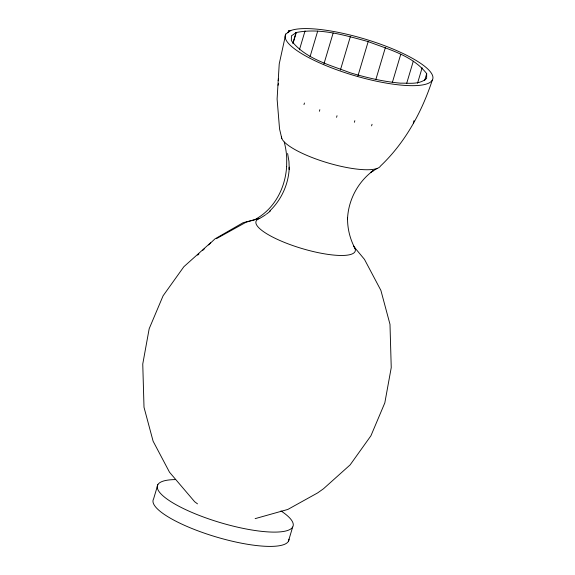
<?xml version="1.0" encoding="UTF-8"?>
<svg xmlns="http://www.w3.org/2000/svg" width="575" height="575" viewBox="0 0 575 575"><rect width="100%" height="100%" fill="white"/><g stroke="black" fill="none" stroke-linecap="round" stroke-linejoin="round"><path stroke-width="0.86" d="M286.666 166.434L286.717 158.003A66.987 58.348 79.7 0 0 284.258 142.133M347.523 218.047L347.501 219.628C348.062 200.366 357.873 181.765 373.484 170.459L370.437 172.608L377.071 168.461M295.708 32.631C320.031 27.571 344.799 35.305 368.173 41.594C388.65 49.464 412.706 55.523 426.686 73.657L426.621 78.401C419.577 84.906 409.113 82.994 400.351 83.159C383.173 81.585 366.34 77.654 349.866 72.666C329.382 64.795 305.325 58.736 291.345 40.609L291.417 35.858L296.233 32.538L292.912 43.686M285.753 34.083A76.942 19.004 16.6 0 0 380.988 82.132A76.942 19.004 16.6 0 0 413.713 59.052A76.942 19.004 16.6 0 0 290.813 30.511L285.753 34.083L279.227 63.911L277.1 99.022L279.551 128.951L281.815 138.489M278.106 80.507L278.58 78.919M157.845 484.639L153.583 498.927A70.79 17.487 16.6 0 0 216.293 536.985A70.79 17.487 16.6 0 0 289.009 539.142M278.041 85.258L278.516 83.663M293.02 42.852L296.089 32.567M299.424 49.809L305.045 30.942M310.018 56.832L317.688 31.108M303.981 104.6L304.455 103.004M323.941 63.911L333.141 33.041M319.369 111.284L319.844 109.688M340.393 70.064L350.362 36.62M336.555 117.314L337.029 115.726M357.945 75.893L368.173 41.594M354.365 122.288L354.84 120.7M375.899 79.357L385.358 47.632M371.579 125.868L372.054 124.279M392.315 82.606L400.746 54.316M406.647 83.483L413.296 61.187M417.543 83.217L422.143 67.785M424.645 80.514L426.686 73.657M288.398 541.348L292.653 527.059M413.31 123.05L414.022 120.664M432.285 80.184C421.806 112.19 405.066 142.744 380.478 166.053A51.779 12.787 16.6 0 1 327.736 162.862A51.779 12.787 16.6 0 1 281.412 136.642M269.639 211.097C281.599 199.726 288.743 183.669 289.283 167.188L289.247 169.553L288.959 161.453L287.608 153.489M197.649 255.156L198.921 253.956M202.752 250.355L204.671 248.551M208.502 244.95L214.885 238.941L243.045 222.733L259.72 218.356A66.923 61.496 70.2 0 0 265.643 214.705M210.551 242.815L183.863 266.721L163.092 295.802L149.177 328.735L142.758 364.018L144.009 407.287L153.108 441.198L169.51 472.212L194.666 501.745L197.498 503.858M216.43 238.661L246.172 222.166L259.72 218.356A51.779 12.787 16.6 0 0 300.783 248.17A51.779 12.787 16.6 0 0 354.358 247.178M255.135 518.643L287.823 509.443L317.565 492.948L323.452 488.793L350.139 464.88L370.911 435.8L384.819 402.874L391.244 367.59L389.987 324.314L380.894 290.404L364.485 259.39L353.395 246.05M287.996 32.602A219.542 191.209 79.7 0 1 288.485 30.928L290.813 30.511M288.485 30.928L289.556 31.395M354.969 248.321C350.031 239.042 347.386 228.591 347.566 218.069M286.637 166.434A67.297 58.607 79.7 0 1 255.803 219.082M270.444 210.932A66.923 61.496 70.2 0 1 266.347 214.202M280.974 510.923A70.79 17.487 16.6 0 1 268.144 531.911A70.79 17.487 16.6 0 1 175.662 504.498A70.79 17.487 16.6 0 1 175.26 479.593"/></g></svg>
